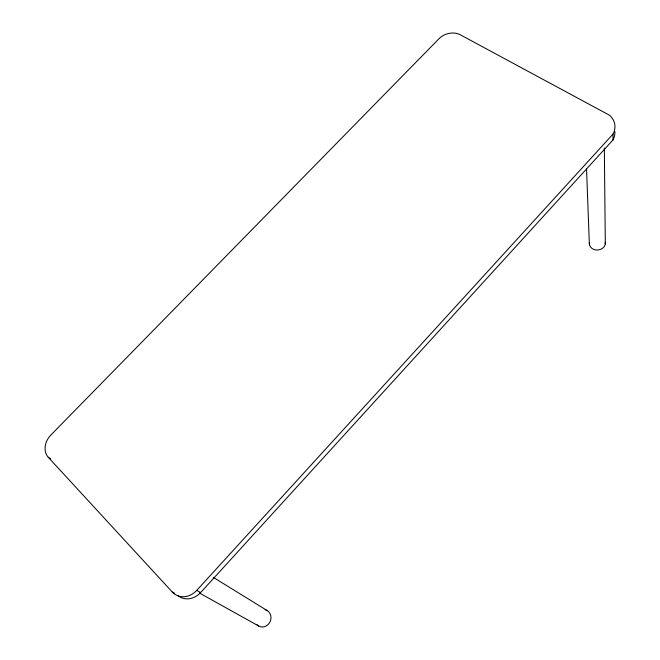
<?xml version="1.0" encoding="UTF-8"?>
<svg xmlns="http://www.w3.org/2000/svg" width="660" height="660" viewBox="0 0 660 660"><rect width="100%" height="100%" fill="white"/><g stroke="black" fill="none" stroke-linecap="round" stroke-linejoin="round"><path stroke-width="0.99" d="M177.986 595.675A18.95 16.483 -61.7 0 0 200.632 592.573L613.016 139.904L613.033 134.079A23.05 18.109 -8.1 0 0 609.65 115.327L460.185 34.724A15.295 11.484 -16.9 0 0 439.123 38.593L50.886 435.006A17.152 13.728 -50.3 0 0 48.246 457.256L172.276 592.028L174.743 593.323M172.276 592.028A19.123 16.599 -61.3 0 0 196.73 590.386L613.033 134.079M199.386 592.977L258.753 626.059M196.73 590.386L200.632 592.573M213.188 577.302L267.044 610.483M48.246 457.256L50.639 458.807M586.525 168.49L589.363 244.373M604.345 147.947L605.303 243.994M605.286 242.228A8.035 6.724 -4.1 0 1 597.358 250.058A8.035 6.724 -4.1 0 1 589.363 242.616M265.114 609.741A8.836 7.953 -68.7 0 1 269.849 622.231A8.836 7.953 -68.7 0 1 257.103 624.764M614.905 131.645A22.852 18.018 -8 0 1 613.016 139.904"/></g></svg>
